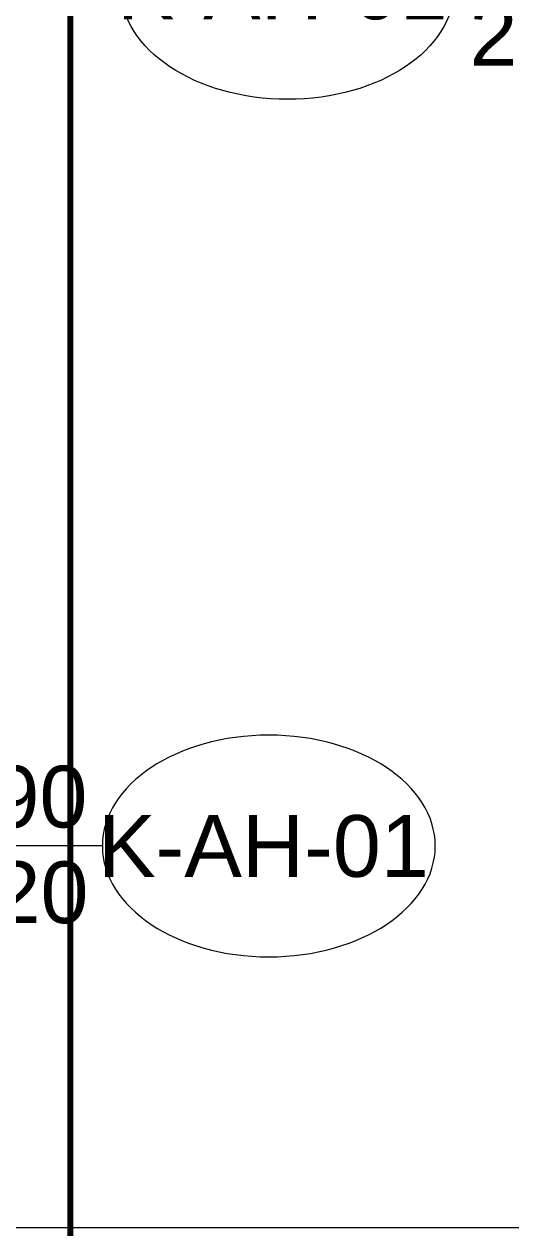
# Model space of a CAD drawing. Extents: x -1299 to 23780, y -3010 to 8106.
# Drawn here: x 1414.8 to 1493.7, y 345 to 540.1 of the extents above; entities that cross this region are included whole.
import ezdxf
from ezdxf.enums import TextEntityAlignment as Align

# ---------------------------------------------------------------- set-up
doc = ezdxf.new("R2010")
doc.units = 0
doc.header["$LTSCALE"] = 25
doc.header["$MEASUREMENT"] = 0
doc.linetypes.add('HIDDEN2', pattern=[4.7625, 3.175, -1.5875])
doc.layers.get('0').update_dxf_attribs({"color": 9, "lineweight": 9})
for name, color, linetype, lineweight in [('10', 9, 'Continuous', 9), ('11', 9, 'Continuous', 9), ('21', 9, 'Continuous', 9), ('22', 8, 'Continuous', 9)]:
    doc.layers.add(name, color=color, linetype=linetype, lineweight=lineweight)
doc.styles.add('Arial', font='arial.ttf', dxfattribs={"height": 2.5})

# ---------------------------------------------------------------- blocks, each defined once
blk = doc.blocks.new('0_doorno')
blk.add_lwpolyline([(4.5, 0), (12.5, 0)])
blk.add_ellipse((-0.891, 0), major_axis=(-5.391, 0), ratio=0.666667)
at = {"style": 'Arial'}
blk.add_attdef('YUKSEKLIK', text='', height=2, dxfattribs=at).set_placement((5, 12.3), align=Align.TOP_LEFT)
blk.add_attdef('KAPINO', text='', height=2, dxfattribs=at).set_placement((0, 0), align=Align.MIDDLE)
blk.add_attdef('GENISLIK', text='', height=2, dxfattribs=at).set_placement((5, -3.789), align=Align.BOTTOM_LEFT)
blk = doc.blocks.new('p-zemin kat')
at = {"layer": '11'}
blk.add_lwpolyline([(1182.5, 425), (1182.5, 825), (1162.5, 825), (1162.5, 325), (1699.56, 325), (1699.56, 345), (1262.5, 345)], dxfattribs=at)

msp = doc.modelspace()

# ---------------------------------------------------------------- linework, layer by layer
at = {"layer": '21', "linetype": 'HIDDEN2', "ltscale": 0.1, "const_width": 1}
msp.add_lwpolyline([(1116.06, 758.11), (1422.31, 758.11), (1422.31, 277.94), (1116.06, 277.94)], close=True, dxfattribs=at)

# ---------------------------------------------------------------- block references
at = {"layer": '10'}
msp.add_blockref('p-zemin kat', (0, 0), dxfattribs=at)
at = {"layer": '22'}
ref = msp.add_blockref('0_doorno', (1461.96, 545.91), dxfattribs=dict(at, xscale=5, yscale=5, zscale=5))
ref.add_attrib('KAPINO', 'K-AH-01', dxfattribs={"layer": '0', "height": 10, "style": 'Arial'}).set_placement((1456.64, 545.91), align=Align.MIDDLE)
ref.add_attrib('GENISLIK', '90', dxfattribs={"layer": '0', "height": 10, "style": 'Arial'}).set_placement((1495.67, 545.91), align=Align.BOTTOM_LEFT)
ref.add_attrib('YUKSEKLIK', '220', dxfattribs={"layer": '0', "height": 10, "style": 'Arial'}).set_placement((1486.96, 543.41), align=Align.TOP_LEFT)
ref = msp.add_blockref('0_doorno', (1450, 406.91), dxfattribs=dict(at, xscale=-5, yscale=5, zscale=5))
ref.add_attrib('KAPINO', 'K-AH-01', dxfattribs={"layer": '0', "height": 10, "style": 'Arial'}).set_placement((1453.59, 406.91), align=Align.MIDDLE)
ref.add_attrib('GENISLIK', '90', dxfattribs={"layer": '0', "height": 10, "style": 'Arial'}).set_placement((1409.55, 406.91), align=Align.BOTTOM_LEFT)
ref.add_attrib('YUKSEKLIK', '220', dxfattribs={"layer": '0', "height": 10, "style": 'Arial'}).set_placement((1401.95, 404.41), align=Align.TOP_LEFT)

doc.saveas('drawing.dxf')
